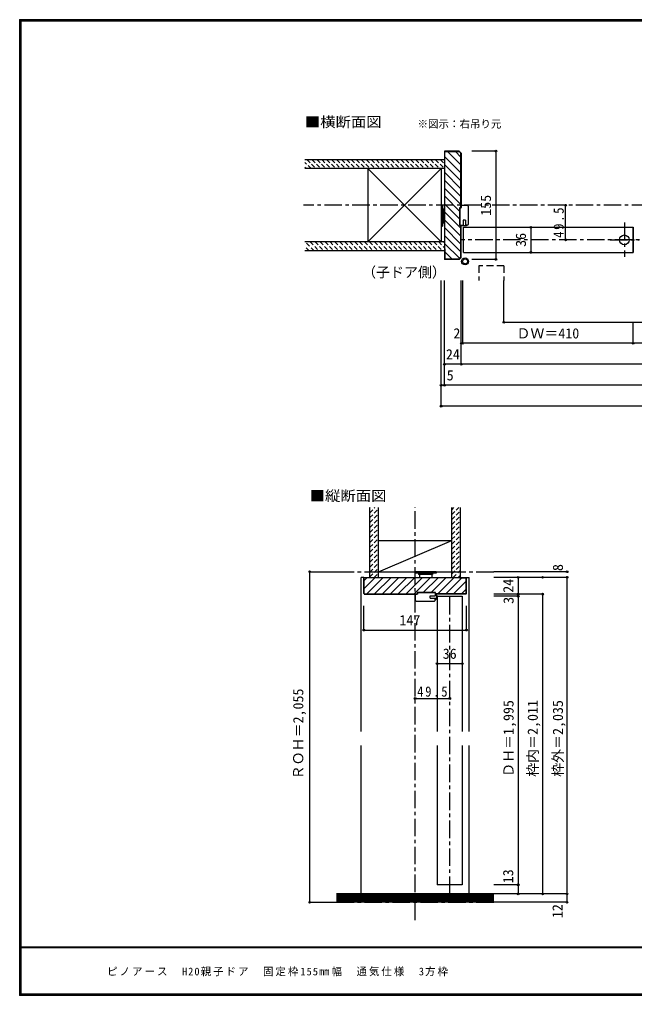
# Model space of a CAD drawing. Units: millimetres at full size, sheet at 1:5. Extents: x -973 to 977, y -718 to 696.
# Drawn here: x -973 to -93, y -701 to 696 of the extents above; entities that cross this region are included whole.
import ezdxf
from ezdxf.enums import TextEntityAlignment as Align

# ---------------------------------------------------------------- set-up
doc = ezdxf.new("R2010")
doc.units = ezdxf.units.MM
doc.header["$LTSCALE"] = 5
doc.header["$PDMODE"] = 32
doc.header["$PDSIZE"] = 2.5
for name, pattern in [('CHAIN1', [8, 5, -1, 1, -1]), ('DASHED1', [1.8, 1.2, -0.6]), ('DASHED2', [3, 2, -1])]:
    doc.linetypes.add(name, pattern=pattern)
for name, color, linetype in [('0-0_補助線', 7, 'Continuous'), ('0-1_通り芯', 4, 'CHAIN1'), ('0-3_仕上げ', 2, 'Continuous'), ('0-4_枠', 3, 'Continuous'), ('0-6_扉', 6, 'Continuous'), ('0-7_金物', 7, 'Continuous'), ('0-A_文字', 3, 'Continuous'), ('0-B_寸法', 7, 'Continuous'), ('0-C_ハッチ', 4, 'DASHED1'), ('F-1_枠', 6, 'Continuous'), ('F-A_文字', 7, 'Continuous')]:
    doc.layers.add(name, color=color, linetype=linetype)
doc.styles.add('ＭＳ ゴシック', font='')
doc.styles.get('ＭＳ ゴシック').set_extended_font_data('MS Gothic')

# ---------------------------------------------------------------- blocks, each defined once
blk = doc.blocks.new('02')
at = {"layer": '0-0_補助線'}
for p, q in [((-4.998, -10.239), (-4.998, 14.761)), ((5.802, 17.761), (-3.198, 17.761)), ((6.802, 16.761), (6.802, -9.239)), ((-4.998, -10.239), (-0.698, -10.239)), ((2.702, -3.239), (2.702, -10.239)), ((5.802, -10.239), (2.702, -10.239)), ((5.002, -10.239), (4.402, -10.839))]:
    blk.add_line(p, q, dxfattribs=at)
for points in [[(-4.998, 14.761), (-3.198, 14.761), (-3.198, 17.761)], [(-3.469, -10.239), (-2.869, -10.839), (4.402, -10.839)], [(2.702, -3.239), (-0.698, -3.239), (-0.698, -10.239)]]:
    blk.add_lwpolyline(points, dxfattribs=at)
for centre, start, end in [((5.802, 16.761), 0, 90), ((5.802, -9.239), 270, 0)]:
    blk.add_arc(centre, 1, start, end, dxfattribs=at)
blk = doc.blocks.new('04')
at = {"layer": '0-0_補助線'}
for p, q in [((-6.847, 15.914), (-6.847, -10.086)), ((-5.847, 16.914), (3.153, 16.914)), ((4.953, -11.086), (4.953, 13.914)), ((-5.847, -11.086), (-2.747, -11.086)), ((-2.747, -4.086), (-2.747, -11.086)), ((4.953, -11.086), (0.653, -11.086))]:
    blk.add_line(p, q, dxfattribs=at)
for points in [[(4.953, 13.914), (3.153, 13.914), (3.153, 16.914)], [(-2.747, -4.086), (0.653, -4.086), (0.653, -11.086)]]:
    blk.add_lwpolyline(points, dxfattribs=at)
for centre, radius, start, end in [((-5.847, 15.914), 1, 90, 180), ((-5.847, -10.086), 1, 180, 270), ((-0.812, -9.605), 4.487, 199.27145, 340.72856), ((-0.812, -9.605), 3.887, 202.39487, 337.60513)]:
    blk.add_arc(centre, radius, start, end, dxfattribs=at)

msp = doc.modelspace()

# ---------------------------------------------------------------- linework, layer by layer
at = {"layer": '0-0_補助線', "color": 3}
for p, q in [((-343.114, 401.004), (-343.114, 427.004)), ((-343.114, 427.004), (-340.847, 427.004)), ((-340.847, 401.004), (-343.114, 401.004)), ((-377.91, -126.5), (-377.91, -124.233))]:
    msp.add_line(p, q, dxfattribs=at)
msp.add_lwpolyline([(-377.91, -124.233), (-403.91, -124.233), (-403.91, -126.5)], dxfattribs=at)
at = {"layer": '0-0_補助線'}
for radius in [5, 3.5]:
    msp.add_circle((-335.383, 349.672), radius, dxfattribs=at)
at = {"layer": '0-1_通り芯'}
for p, q in [((568.153, 430), (-566.847, 430)), ((344.153, 380.5), (-340.847, 380.5)), ((-406.905, -592.877), (-406.905, -2.5)), ((-519.405, -94.5), (-292.048, -94.5)), ((-357.405, -555.5), (-357.405, -126.5)), ((-519.405, -567.5), (-294.405, -567.5))]:
    msp.add_line(p, q, dxfattribs=at)
at = {"layer": '0-1_通り芯', "color": 7}
for p, q in [((-107.384, 405.296), (-107.384, 356.063)), ((-127.919, 380.5), (-86.133, 380.5))]:
    msp.add_line(p, q, dxfattribs=at)
at = {"layer": '0-1_通り芯', "color": 7, "linetype": 'Continuous'}
msp.add_circle((-107.384, 380.5), 7, dxfattribs=at)
at = {"layer": '0-3_仕上げ'}
for p, q in [((-364.847, 495), (-564.847, 495)), ((-364.847, 482.5), (-564.847, 482.5)), ((-364.847, 377.5), (-564.847, 377.5)), ((-364.847, 365), (-564.847, 365)), ((-471.905, -102.5), (-471.905, -2.5)), ((-459.405, -102.5), (-459.405, -2.5)), ((-354.405, -102.5), (-354.405, -2.5)), ((-341.905, -102.5), (-341.905, -2.5)), ((-294.405, -555.5), (-519.405, -555.5)), ((-294.405, -567.5), (-519.405, -567.5))]:
    msp.add_line(p, q, dxfattribs=at)
at = {"layer": '0-3_仕上げ', "color": 3}
for p, q in [((-474.823, 482.5), (-474.823, 377.5)), ((-369.823, 482.5), (-369.823, 377.5)), ((-459.405, -49.5), (-354.405, -49.5)), ((-459.405, -94.5), (-354.405, -94.5))]:
    msp.add_line(p, q, dxfattribs=at)
at = {"layer": '0-3_仕上げ', "color": 7}
for p, q in [((-369.823, 377.5), (-474.823, 482.5)), ((-474.823, 377.5), (-369.823, 482.5)), ((-459.405, -94.5), (-354.405, -49.5)), ((-294.405, -557), (-519.405, -557)), ((-294.405, -558.5), (-519.405, -558.5)), ((-294.405, -560), (-519.405, -560)), ((-294.405, -561.5), (-519.405, -561.5)), ((-294.405, -563), (-519.405, -563)), ((-294.405, -564.5), (-519.405, -564.5)), ((-294.405, -566), (-519.405, -566))]:
    msp.add_line(p, q, dxfattribs=at)
at = {"layer": '0-4_枠'}
for p, q in [((-364.847, 507.5), (-364.847, 352.5)), ((-343.675, 507.5), (-364.847, 507.5)), ((-343.883, 507), (-341.347, 504.464)), ((-343.675, 507.5), (-340.847, 504.672)), ((-341.347, 427.004), (-341.347, 504.464)), ((-340.847, 504.672), (-340.847, 427.004)), ((-364.347, 492.5), (-364.847, 492.5)), ((-341.347, 355.536), (-341.347, 401.004)), ((-340.847, 355.328), (-340.847, 401.004)), ((-364.347, 367.5), (-364.847, 367.5)), ((-364.347, 367.5), (-364.347, 353)), ((-343.675, 352.5), (-364.847, 352.5)), ((-343.882, 353), (-364.347, 353)), ((-343.882, 353), (-341.347, 355.536)), ((-343.675, 352.5), (-340.847, 355.328)), ((-480.405, -102.5), (-333.405, -102.5)), ((-480.405, -102.5), (-333.405, -102.5)), ((-479.905, -125.586), (-479.905, -103)), ((-470.405, -103), (-479.905, -103)), ((-470.405, -102.5), (-470.405, -103)), ((-343.405, -103), (-343.405, -102.5)), ((-343.405, -103), (-333.905, -103)), ((-333.905, -125.586), (-333.905, -103)), ((-479.491, -126), (-479.905, -125.586)), ((-334.319, -126), (-333.905, -125.586)), ((-479.698, -126.5), (-403.91, -126.5)), ((-479.491, -126), (-403.91, -126)), ((-334.319, -126), (-377.91, -126)), ((-334.112, -126.5), (-377.91, -126.5))]:
    msp.add_line(p, q, dxfattribs=at)
at = {"layer": '0-4_枠', "color": 4}
for p, q in [((-480.405, -102.5), (-484.405, -102.5)), ((-484.405, -323.25), (-484.405, -102.5)), ((-480.405, -102.5), (-484.405, -102.5)), ((-333.405, -102.5), (-329.405, -102.5)), ((-333.405, -102.5), (-329.405, -102.5)), ((-329.405, -323.25), (-329.405, -102.5)), ((-484.405, -555.5), (-484.405, -343.25)), ((-329.405, -555.5), (-329.405, -343.25))]:
    msp.add_line(p, q, dxfattribs=at)
at = {"layer": '0-4_枠'}
for points in [[(-364.347, 492.5), (-364.347, 507), (-343.883, 507)], [(-479.698, -126.5), (-480.405, -125.793), (-480.405, -102.5)], [(-334.112, -126.5), (-333.405, -125.793), (-333.405, -102.5)]]:
    msp.add_lwpolyline(points, dxfattribs=at)
at = {"layer": '0-6_扉'}
for p, q in [((-337.847, 398.5), (-94.884, 398.5)), ((-337.847, 362.5), (-337.847, 398.5)), ((-94.884, 362.5), (-94.884, 398.5)), ((-94.884, 398.5), (-94.884, 362.5)), ((-337.847, 362.5), (-94.884, 362.5)), ((-375.405, -129.5), (-339.405, -129.5)), ((-375.405, -129.5), (-375.405, -323.25)), ((-339.405, -129.5), (-339.405, -323.25)), ((-375.405, -343.25), (-375.405, -542.5)), ((-339.405, -343.25), (-339.405, -542.5)), ((-339.405, -542.5), (-375.405, -542.5))]:
    msp.add_line(p, q, dxfattribs=at)
at = {"layer": '0-6_扉', "linetype": 'DASHED2'}
msp.add_line((-279.852, 343.224), (-279.852, 322.5), dxfattribs=at)
msp.add_lwpolyline([(-279.852, 343.224), (-315.852, 343.224), (-315.852, 322.5)], dxfattribs=at)
at = {"layer": '0-7_金物'}
for p, q in [((-369.823, 430), (-367.823, 430)), ((-369.823, 430), (-369.823, 400)), ((-367.823, 430), (-367.823, 400)), ((-367.823, 425), (-365.823, 425)), ((-365.823, 425), (-365.823, 405)), ((-365.823, 424), (-364.847, 424)), ((-365.823, 406), (-364.847, 406)), ((-369.823, 400), (-367.823, 400)), ((-367.823, 405), (-365.823, 405)), ((-406.905, -94.5), (-406.905, -96.5)), ((-376.905, -94.5), (-406.905, -94.5)), ((-376.905, -96.5), (-406.905, -96.5)), ((-401.905, -96.5), (-401.905, -98.5)), ((-381.905, -96.5), (-381.905, -98.5)), ((-376.905, -94.5), (-376.905, -96.5)), ((-381.905, -98.5), (-401.905, -98.5)), ((-400.905, -98.5), (-400.905, -102.5)), ((-382.905, -98.5), (-382.905, -102.5))]:
    msp.add_line(p, q, dxfattribs=at)
at = {"layer": '0-B_寸法', "color": 4}
for p, q in [((-291.425, 507.5), (-325.947, 507.5)), ((-191.425, 380.5), (-191.425, 430)), ((-241.425, 398.5), (-241.425, 362.5)), ((-369.823, 172.5), (-369.823, 322.5)), ((-364.847, 172.5), (-364.847, 322.5)), ((-364.847, 172.5), (-364.847, 322.5)), ((-340.847, 202.5), (-340.847, 322.5)), ((-338.847, 232.5), (-338.847, 322.5)), ((-279.852, 262.5), (-279.852, 322.5)), ((-279.852, 262.5), (284.158, 262.5)), ((-94.884, 232.5), (-94.884, 262.5)), ((344.153, 232.5), (-340.847, 232.5)), ((368.153, 202.5), (-364.847, 202.5)), ((-364.847, 172.5), (-369.823, 172.5)), ((-369.823, 142.5), (-369.823, 172.5)), ((368.153, 172.5), (-364.847, 172.5)), ((373.129, 142.5), (-369.823, 142.5)), ((-557.963, -94.5), (-519.405, -94.5)), ((-189.405, -94.5), (-294.405, -94.5)), ((-189.548, -102.5), (-294.405, -102.5)), ((-189.405, -102.5), (-294.405, -102.5)), ((-259.405, -102.5), (-259.405, -555.5)), ((-189.548, -102.5), (-189.548, -567.5)), ((-224.405, -126.5), (-294.405, -126.5)), ((-259.405, -129.5), (-294.405, -129.5)), ((-224.405, -126.5), (-224.405, -555.5)), ((-480.405, -177.922), (-480.405, -143.4)), ((-375.405, -225.882), (-339.405, -225.882)), ((-406.905, -275.882), (-357.405, -275.882)), ((-259.405, -542.5), (-294.405, -542.5)), ((-189.548, -555.5), (-294.405, -555.5)), ((-189.548, -567.5), (-294.405, -567.5))]:
    msp.add_line(p, q, dxfattribs=at)
for points in [[(-291.425, 507.5), (-291.425, 352.5), (-325.947, 352.5)], [(-557.963, -94.5), (-557.963, -567.5), (-519.405, -567.5)], [(-480.405, -177.922), (-333.405, -177.922), (-333.405, -143.4)]]:
    msp.add_lwpolyline(points, dxfattribs=at)
at = {"layer": '0-B_寸法'}
for p in [(-291.425, 507.5), (-191.425, 430), (-241.425, 398.5), (-191.425, 380.5), (-241.425, 362.5), (-291.425, 352.5), (-279.852, 262.5), (-340.847, 232.5), (-338.847, 232.5), (-94.884, 232.5), (-364.847, 202.5), (-340.847, 202.5), (-369.823, 172.5), (-364.847, 172.5), (-369.823, 142.5), (-557.963, -94.5), (-189.405, -94.5), (-259.405, -102.5), (-224.405, -102.5), (-189.548, -102.5), (-189.405, -102.5), (-259.405, -126.5), (-224.405, -126.5), (-259.405, -129.5), (-480.405, -177.922), (-333.405, -177.922), (-375.405, -225.882), (-339.405, -225.882), (-406.905, -275.882), (-357.405, -275.882), (-259.405, -542.5), (-259.405, -555.5), (-224.405, -555.5), (-189.548, -555.5), (-557.963, -567.5), (-189.548, -567.5)]:
    msp.add_point(p, dxfattribs=at)
at = {"layer": '0-C_ハッチ', "linetype": 'Continuous'}
for p, q in [((-360.68, 507), (-341.347, 487.666)), ((-349.367, 507), (-341.347, 498.98)), ((-364.347, 499.353), (-341.347, 476.353)), ((-364.847, 488.539), (-341.347, 465.039)), ((-364.847, 477.225), (-341.347, 453.725)), ((-364.847, 465.912), (-341.347, 442.412)), ((-364.847, 454.598), (-341.347, 431.098)), ((-364.847, 443.284), (-342.847, 421.284)), ((-364.847, 431.97), (-342.847, 409.971)), ((-364.847, 420.657), (-341.347, 397.157)), ((-364.847, 409.343), (-341.347, 385.843)), ((-364.847, 398.029), (-341.347, 374.529)), ((-364.847, 386.716), (-341.347, 363.216)), ((-364.847, 375.402), (-343.164, 353.719)), ((-364.347, 363.588), (-353.759, 353)), ((-479.905, -118.306), (-464.099, -102.5)), ((-479.905, -106.992), (-475.913, -103)), ((-476.285, -126), (-452.785, -102.5)), ((-464.972, -126), (-441.472, -102.5)), ((-453.658, -126), (-430.158, -102.5)), ((-442.344, -126), (-418.844, -102.5)), ((-431.031, -126), (-407.53, -102.5)), ((-419.717, -126), (-396.217, -102.5)), ((-408.403, -126), (-384.903, -102.5)), ((-395.323, -124.233), (-373.589, -102.5)), ((-384.009, -124.233), (-362.275, -102.5)), ((-374.462, -126), (-350.962, -102.5)), ((-363.148, -126), (-340.148, -103)), ((-351.834, -126), (-333.905, -108.071)), ((-340.521, -126), (-333.905, -119.385))]:
    msp.add_line(p, q, dxfattribs=at)
at = {"layer": '0-C_ハッチ'}
for p, q in [((-556.022, 482.5), (-564.847, 491.325)), ((-561.451, 495), (-548.951, 482.5)), ((-554.38, 495), (-541.88, 482.5)), ((-547.309, 495), (-534.809, 482.5)), ((-540.238, 495), (-527.738, 482.5)), ((-533.167, 495), (-520.667, 482.5)), ((-526.095, 495), (-513.595, 482.5)), ((-519.024, 495), (-506.524, 482.5)), ((-511.953, 495), (-499.453, 482.5)), ((-504.882, 495), (-492.382, 482.5)), ((-497.811, 495), (-485.311, 482.5)), ((-490.74, 495), (-478.24, 482.5)), ((-483.669, 495), (-471.169, 482.5)), ((-476.598, 495), (-464.098, 482.5)), ((-469.527, 495), (-457.027, 482.5)), ((-462.456, 495), (-449.956, 482.5)), ((-455.385, 495), (-442.885, 482.5)), ((-448.314, 495), (-435.814, 482.5)), ((-441.243, 495), (-428.743, 482.5)), ((-434.172, 495), (-421.672, 482.5)), ((-427.1, 495), (-414.6, 482.5)), ((-420.029, 495), (-407.529, 482.5)), ((-412.958, 495), (-400.458, 482.5)), ((-405.887, 495), (-393.387, 482.5)), ((-398.816, 495), (-386.316, 482.5)), ((-391.745, 495), (-379.245, 482.5)), ((-384.674, 495), (-372.174, 482.5)), ((-377.603, 495), (-365.103, 482.5)), ((-370.532, 495), (-364.847, 489.315)), ((-563.093, 482.5), (-564.847, 484.254)), ((-551.659, 365), (-564.159, 377.5)), ((-557.088, 377.5), (-544.588, 365)), ((-550.017, 377.5), (-537.517, 365)), ((-542.946, 377.5), (-530.446, 365)), ((-535.875, 377.5), (-523.375, 365)), ((-528.804, 377.5), (-516.304, 365)), ((-521.733, 377.5), (-509.233, 365)), ((-514.661, 377.5), (-502.161, 365)), ((-507.59, 377.5), (-495.09, 365)), ((-500.519, 377.5), (-488.019, 365)), ((-493.448, 377.5), (-480.948, 365)), ((-486.377, 377.5), (-473.877, 365)), ((-479.306, 377.5), (-466.806, 365)), ((-472.235, 377.5), (-459.735, 365)), ((-465.164, 377.5), (-452.664, 365)), ((-458.093, 377.5), (-445.593, 365)), ((-451.022, 377.5), (-438.522, 365)), ((-443.951, 377.5), (-431.451, 365)), ((-436.88, 377.5), (-424.38, 365)), ((-429.809, 377.5), (-417.309, 365)), ((-422.738, 377.5), (-410.238, 365)), ((-415.667, 377.5), (-403.167, 365)), ((-408.595, 377.5), (-396.095, 365)), ((-401.524, 377.5), (-389.024, 365)), ((-394.453, 377.5), (-381.953, 365)), ((-387.382, 377.5), (-374.882, 365)), ((-380.311, 377.5), (-367.811, 365)), ((-373.24, 377.5), (-364.847, 369.107)), ((-366.169, 377.5), (-364.847, 376.178)), ((-558.73, 365), (-564.847, 371.117)), ((-471.905, -2.898), (-471.507, -2.5)), ((-471.905, -9.969), (-464.436, -2.5)), ((-471.905, -17.04), (-459.405, -4.54)), ((-471.905, -24.111), (-459.405, -11.611)), ((-354.405, -12.677), (-344.228, -2.5)), ((-354.405, -5.606), (-351.299, -2.5)), ((-354.405, -19.748), (-341.905, -7.248)), ((-471.905, -31.182), (-459.405, -18.682)), ((-471.905, -38.253), (-459.405, -25.753)), ((-354.405, -26.819), (-341.905, -14.319)), ((-354.405, -33.89), (-341.905, -21.39)), ((-471.905, -45.324), (-459.405, -32.824)), ((-471.905, -52.395), (-459.405, -39.895)), ((-354.405, -40.961), (-341.905, -28.461)), ((-354.405, -48.032), (-341.905, -35.532)), ((-471.905, -59.466), (-459.405, -46.966)), ((-471.905, -66.537), (-459.405, -54.037)), ((-354.405, -55.103), (-341.905, -42.603)), ((-354.405, -62.174), (-341.905, -49.674)), ((-471.905, -73.608), (-459.405, -61.108)), ((-471.905, -80.679), (-459.405, -68.179)), ((-354.405, -69.246), (-341.905, -56.746)), ((-354.405, -76.317), (-341.905, -63.817)), ((-471.905, -87.751), (-459.405, -75.251)), ((-471.905, -94.822), (-459.405, -82.322)), ((-354.405, -83.388), (-341.905, -70.888)), ((-354.405, -90.459), (-341.905, -77.959)), ((-471.905, -101.893), (-459.405, -89.393)), ((-465.441, -102.5), (-459.405, -96.464)), ((-354.405, -97.53), (-341.905, -85.03)), ((-352.304, -102.5), (-341.905, -92.101)), ((-345.233, -102.5), (-341.905, -99.172))]:
    msp.add_line(p, q, dxfattribs=at)
at = {"layer": 'F-1_枠'}
for p, q in [((-973.347, 695.833), (-973.347, -700.833)), ((-973.347, 695.833), (976.653, 695.833)), ((-973.347, 695), (976.653, 695)), ((-973.347, 694.167), (976.653, 694.167)), ((-972.514, 695.833), (-972.514, -700.833)), ((-971.68, 695.833), (-971.68, -700.833)), ((976.653, -631.667), (-973.347, -631.667)), ((976.653, -632.5), (-973.347, -632.5)), ((976.653, -699.167), (-973.347, -699.167)), ((976.653, -700), (-973.347, -700)), ((976.653, -700.833), (-973.347, -700.833))]:
    msp.add_line(p, q, dxfattribs=at)

# ---------------------------------------------------------------- block references
at = {"layer": '0-0_補助線'}
msp.add_blockref('02', (-337.649, 411.743), dxfattribs=at)
at = {"layer": '0-0_補助線', "rotation": 90}
msp.add_blockref('04', (-389.496, -129.653), dxfattribs=at)

# ---------------------------------------------------------------- texts
at = {"layer": '0-A_文字', "color": 7, "style": 'ＭＳ ゴシック', "width": 1.1}
for s, p in [('■横断面図', (-564.847, 537.5)), ('■縦断面図', (-557.963, 2.5))]:
    msp.add_text(s, height=14.66, dxfattribs=at).set_placement(p, align=Align.BOTTOM_LEFT)
at = {"layer": '0-A_文字', "color": 7, "style": 'ＭＳ ゴシック'}
for s, height, p in [('※図示：右吊り元', 11, (-403.469, 537.5)), ('（子ドア側）', 14.66, (-482.847, 322.5))]:
    msp.add_text(s, height=height, dxfattribs=at).set_placement(p, align=Align.BOTTOM_LEFT)
at = {"layer": '0-B_寸法', "style": 'ＭＳ ゴシック'}
for s, p in [('155', (-293.925, 415)), ('36', (-243.925, 370.5)), ('8', (-190.889, -93.45)), ('24', (-261.905, -124.5)), ('3', (-261.568, -140.385)), ('ＲＯＨ＝2,055', (-562.604, -391.5)), ('枠内＝2,011', (-226.905, -388)), ('ＤＨ＝1,995', (-261.585, -388)), ('枠外＝2,035', (-190.891, -388)), ('13', (-262.114, -540.215)), ('12', (-191.464, -590.1))]:
    msp.add_text(s, height=14.66, rotation=90, dxfattribs=at).set_placement(p, align=Align.BOTTOM_LEFT)
for s, p in [('2', (-352.169, 235)), ('ＤＷ＝410', (-261.865, 235)), ('24', (-362.847, 205)), ('5', (-361.701, 175)), ('147', (-429.405, -175.422)), ('36', (-367.405, -223.382))]:
    msp.add_text(s, height=14.66, dxfattribs=at).set_placement(p, align=Align.BOTTOM_LEFT)
at = {"layer": '0-B_寸法', "insert": (-193.925, 383.375), "char_height": 14.66, "attachment_point": 7, "rotation": 90, "style": 'ＭＳ ゴシック'}
msp.add_mtext('\\T1.28;\\W0.9;49.5', dxfattribs=at)
at = {"layer": '0-B_寸法', "insert": (-404.03, -273.382), "char_height": 14.66, "attachment_point": 7, "style": 'ＭＳ ゴシック'}
msp.add_mtext('\\T1.28;\\W0.9;49.5', dxfattribs=at)
at = {"layer": 'F-A_文字', "insert": (-847.938, -673.333), "char_height": 11, "attachment_point": 7, "style": 'ＭＳ ゴシック'}
msp.add_mtext('\\T1.19;ピノアース\u3000H20親子ドア\u3000固定枠155㎜幅\u3000通気仕様\u30003方枠', dxfattribs=at)

doc.saveas('drawing.dxf')
